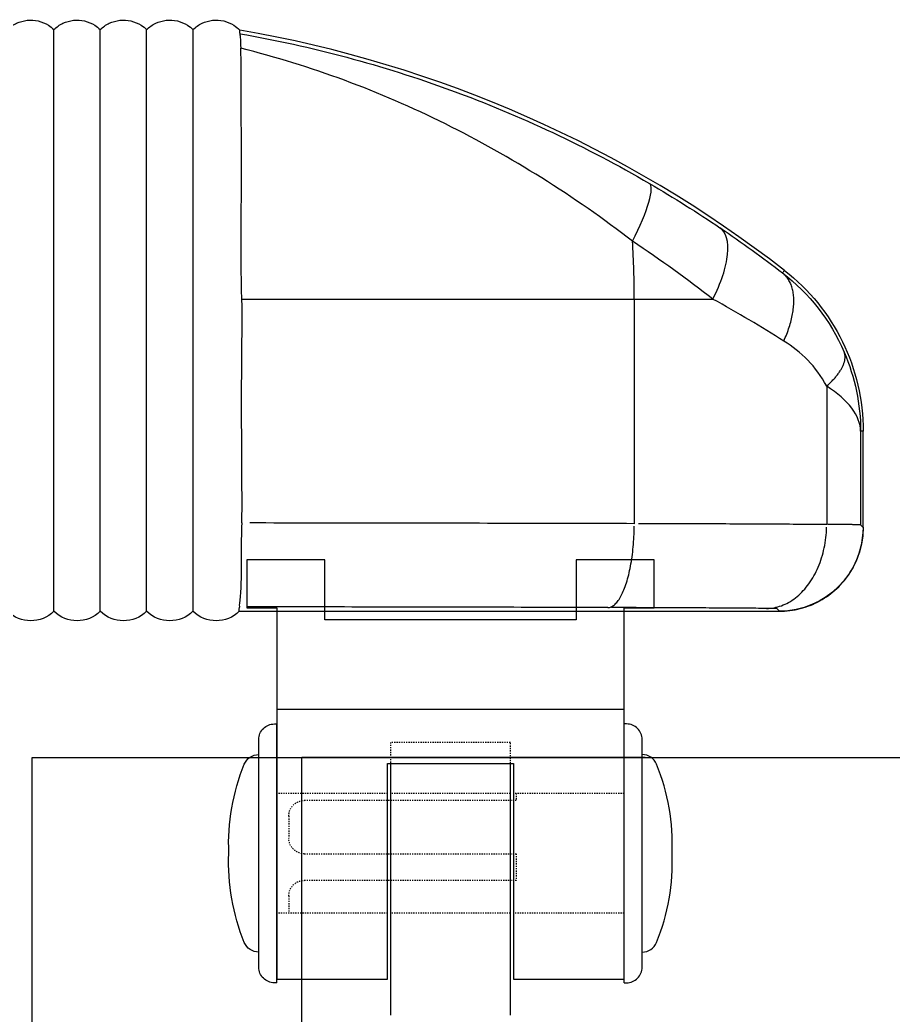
# Model space of a CAD drawing. Header units: millimetres. Extents: x -105683 to 94728, y -31127 to 151123.
# Drawn here: x 66324 to 66396.9, y -1806.5 to -1723.4 of the extents above; entities that cross this region are included whole.
import ezdxf

# ---------------------------------------------------------------- set-up
doc = ezdxf.new("R2010")
doc.units = ezdxf.units.MM
doc.linetypes.add('xr_plan$0$AXR-B3F$0$HIDDEN', pattern=[0.375, 0.25, -0.125])
doc.layers.add('e-plan', color=9, linetype='Continuous')

# ---------------------------------------------------------------- blocks, each defined once
blk = doc.blocks.new('xr_plan$0$AXR-B3F$0$A$C4A476E5C')
at = {"layer": 'e-plan'}
for points in [[(20.248, 16, 0.306902), (19.43, 17.207, 0.108318), (12, 18.5, 0.10812), (4.57, 17.207, 0.306686), (3.752, 16)], [(22.8, 14.5), (22.8, 14.7, 0.414214), (21.5, 16), (2.5, 16, 0.414214), (1.2, 14.7), (1.2, 14.5)], [(22.8, -14.5), (22.8, -14.7, -0.414214), (21.5, -16), (2.5, -16, -0.414214), (1.2, -14.7), (1.2, -14.5)], [(20.248, -16, -0.306902), (19.43, -17.207, -0.108318), (12, -18.5, -0.10812), (4.57, -17.207, -0.306686), (3.752, -16)]]:
    blk.add_lwpolyline(points, format="xyb", dxfattribs=at)
for points in [[(-8.5, 14.5), (22.5, 14.5), (22.5, 5.25), (4.5, 5.25), (4.5, -5.25), (22.5, -5.25), (22.5, -14.5), (-8.5, -14.5), (-8.5, -17), (-12.5, -17), (-12.5, -10.5), (-7.5, -10.5), (-7.5, 0), (-7.5, 10.5), (-12.5, 10.5), (-12.5, 17), (-8.5, 17), (-8.5, 14.5), (-8.5, 17)], [(0, -14.5), (0, 14.5)], [(22.8, 14.5), (1.2, 14.5)], [(4.5, 5), (25.5, 5)], [(25.5, -5), (4.5, -5)], [(22.8, -14.5), (1.2, -14.5)]]:
    blk.add_lwpolyline(points, dxfattribs=at)
at = {"layer": 'e-plan', "linetype": 'xr_plan$0$AXR-B3F$0$HIDDEN', "ltscale": 0.08}
for points in [[(7.006, 5.25), (7.006, 14.5)], [(17, 5.25), (17, 14.5)], [(4.5, -5), (2.736, -5), (2.736, 5), (4.5, 5)], [(7, -5), (7, 5)], [(17, -5), (17, 5)], [(7.006, -14.5), (7.006, -5.25)], [(17, -14.5), (17, -5.25)]]:
    blk.add_lwpolyline(points, dxfattribs=at)
blk.add_lwpolyline([(7, -5.5), (7.595, -5.5), (7.595, 12.2, -0.414214), (8.895, 13.5), (10.731, 13.5, -0.414214), (12.031, 12.2), (12.031, -5.5), (14.26, -5.5), (14.26, 12.2, -0.414214), (15.56, 13.5), (17, 13.5)], format="xyb", dxfattribs=at)
blk = doc.blocks.new('Xref-지하1층')
at = {"layer": 'e-plan', "linetype": 'Continuous'}
for p, q in [((69900.257, 10158.261), (69900.257, 10139.512)), ((69916.318, 10150.996), (69916.318, 10139.439)), ((69919.153, 10147.22), (69919.153, 10139.421)), ((69919.371, 10139.204), (69919.371, 10147.22)), ((69919.153, 10139.421), (69919.371, 10139.204)), ((69867.286, 10132.204), (69912.371, 10132.204)), ((69912.371, 10132.204), (69912.154, 10132.422))]:
    blk.add_line(p, q, dxfattribs=at)
at = {"layer": 'e-plan'}
for p, q in [((69850, 10120), (71300, 10120)), ((69850, 7320), (69850, 10120)), ((69850, 7320), (69850, 10120)), ((69872.5, 7320), (69872.5, 10120)), ((69901.173, 10120), (69872.5, 10120)), ((69872.5, 7320), (69872.5, 10120))]:
    blk.add_line(p, q, dxfattribs=at)
at = {"layer": 'e-plan', "linetype": 'Continuous'}
for points in [[(69912.736, 10154.758, 0), (69912.802, 10154.902, 0), (69912.865, 10155.047, 0), (69912.926, 10155.191, 0), (69912.985, 10155.335, 0), (69913.04, 10155.479, 0), (69913.094, 10155.622, 0), (69913.144, 10155.765, 0), (69913.192, 10155.907, 0), (69913.237, 10156.049, 0), (69913.28, 10156.19, 0), (69913.319, 10156.33, 0), (69913.356, 10156.469, 0), (69913.39, 10156.607, 0), (69913.421, 10156.745, 0), (69913.45, 10156.881, 0), (69913.475, 10157.016, 0), (69913.498, 10157.15, 0), (69913.518, 10157.282, 0), (69913.534, 10157.414, 0), (69913.548, 10157.543, 0), (69913.56, 10157.671, 0), (69913.568, 10157.798, 0), (69913.573, 10157.923, 0), (69913.575, 10158.046, 0), (69913.575, 10158.168, 0), (69913.571, 10158.287, 0), (69913.564, 10158.405, 0), (69913.555, 10158.52, 0), (69913.543, 10158.634, 0), (69913.528, 10158.745, 0), (69913.509, 10158.855, 0), (69913.488, 10158.962, 0), (69913.465, 10159.066, 0), (69913.438, 10159.169, 0), (69913.408, 10159.269, 0), (69913.376, 10159.366, 0), (69913.34, 10159.461, 0), (69913.302, 10159.554, 0), (69913.262, 10159.644, 0), (69913.218, 10159.731, 0), (69913.172, 10159.815, 0), (69913.123, 10159.897, 0), (69913.071, 10159.976, 0), (69913.017, 10160.052, 0), (69912.96, 10160.125, 0), (69912.9, 10160.195, 0), (69912.838, 10160.262, 0), (69912.773, 10160.326, 0), (69912.706, 10160.387, 0)], [(69916.318, 10150.996, 0), (69916.389, 10151.06, 0), (69916.459, 10151.125, 0), (69916.527, 10151.189, 0), (69916.594, 10151.253, 0), (69916.659, 10151.317, 0), (69916.723, 10151.381, 0), (69916.785, 10151.445, 0), (69916.845, 10151.508, 0), (69916.904, 10151.572, 0), (69916.961, 10151.635, 0), (69917.017, 10151.698, 0), (69917.071, 10151.761, 0), (69917.123, 10151.824, 0), (69917.174, 10151.887, 0), (69917.222, 10151.949, 0), (69917.269, 10152.011, 0), (69917.315, 10152.073, 0), (69917.358, 10152.134, 0), (69917.4, 10152.195, 0), (69917.44, 10152.256, 0), (69917.478, 10152.317, 0), (69917.514, 10152.377, 0), (69917.549, 10152.436, 0), (69917.582, 10152.495, 0), (69917.613, 10152.554, 0), (69917.642, 10152.613, 0), (69917.669, 10152.67, 0), (69917.694, 10152.728, 0), (69917.718, 10152.785, 0), (69917.74, 10152.841, 0), (69917.759, 10152.897, 0), (69917.777, 10152.952, 0), (69917.793, 10153.007, 0), (69917.807, 10153.061, 0), (69917.82, 10153.115, 0), (69917.83, 10153.168, 0), (69917.838, 10153.22, 0), (69917.845, 10153.272, 0), (69917.85, 10153.323, 0), (69917.852, 10153.374, 0), (69917.853, 10153.423, 0), (69917.852, 10153.473, 0), (69917.849, 10153.521, 0), (69917.844, 10153.569, 0), (69917.837, 10153.615, 0), (69917.828, 10153.662, 0), (69917.818, 10153.707, 0), (69917.805, 10153.752, 0), (69917.791, 10153.796, 0)], [(69900.257, 10139.512, 0), (69899.619, 10139.514, 0), (69898.979, 10139.515, 0), (69898.339, 10139.517, 0), (69897.698, 10139.519, 0), (69897.057, 10139.52, 0), (69896.414, 10139.522, 0), (69895.771, 10139.524, 0), (69895.126, 10139.525, 0), (69894.481, 10139.527, 0), (69893.836, 10139.528, 0), (69893.189, 10139.53, 0), (69892.542, 10139.531, 0), (69891.894, 10139.533, 0), (69891.245, 10139.534, 0), (69890.595, 10139.536, 0), (69889.945, 10139.537, 0), (69889.294, 10139.539, 0), (69888.642, 10139.54, 0), (69887.99, 10139.541, 0), (69887.337, 10139.543, 0), (69886.683, 10139.544, 0), (69886.029, 10139.545, 0), (69885.374, 10139.547, 0), (69884.718, 10139.548, 0), (69884.062, 10139.549, 0), (69883.405, 10139.55, 0), (69882.748, 10139.551, 0), (69882.09, 10139.553, 0), (69881.431, 10139.554, 0), (69880.772, 10139.555, 0), (69880.112, 10139.556, 0), (69879.452, 10139.557, 0), (69878.791, 10139.558, 0), (69878.13, 10139.559, 0), (69877.468, 10139.56, 0), (69876.806, 10139.561, 0), (69876.143, 10139.562, 0), (69875.48, 10139.563, 0), (69874.816, 10139.564, 0), (69874.152, 10139.564, 0), (69873.488, 10139.565, 0), (69872.823, 10139.566, 0), (69872.158, 10139.567, 0), (69871.492, 10139.568, 0), (69870.826, 10139.568, 0), (69870.159, 10139.569, 0), (69869.493, 10139.57, 0), (69868.825, 10139.57, 0), (69868.158, 10139.571, 0)], [(69898.053, 10132.512, 0), (69898.121, 10132.517, 0), (69898.19, 10132.529, 0), (69898.259, 10132.548, 0), (69898.327, 10132.574, 0), (69898.396, 10132.606, 0), (69898.463, 10132.646, 0), (69898.531, 10132.692, 0), (69898.598, 10132.744, 0), (69898.664, 10132.803, 0), (69898.73, 10132.869, 0), (69898.796, 10132.941, 0), (69898.86, 10133.02, 0), (69898.924, 10133.105, 0), (69898.987, 10133.196, 0), (69899.049, 10133.293, 0), (69899.109, 10133.397, 0), (69899.169, 10133.506, 0), (69899.228, 10133.622, 0), (69899.286, 10133.743, 0), (69899.342, 10133.869, 0), (69899.398, 10134.002, 0), (69899.452, 10134.139, 0), (69899.504, 10134.282, 0), (69899.555, 10134.43, 0), (69899.605, 10134.583, 0), (69899.653, 10134.74, 0), (69899.7, 10134.903, 0), (69899.745, 10135.07, 0), (69899.788, 10135.241, 0), (69899.83, 10135.416, 0), (69899.869, 10135.596, 0), (69899.908, 10135.779, 0), (69899.944, 10135.966, 0), (69899.978, 10136.156, 0), (69900.011, 10136.35, 0), (69900.042, 10136.546, 0), (69900.07, 10136.746, 0), (69900.097, 10136.948, 0), (69900.122, 10137.153, 0), (69900.145, 10137.36, 0), (69900.165, 10137.569, 0), (69900.184, 10137.78, 0), (69900.2, 10137.993, 0), (69900.215, 10138.207, 0), (69900.227, 10138.423, 0), (69900.237, 10138.639, 0), (69900.246, 10138.857, 0), (69900.252, 10139.075, 0), (69900.255, 10139.293, 0)], [(69916.318, 10139.439, 0), (69916.05, 10139.441, 0), (69915.779, 10139.443, 0), (69915.505, 10139.445, 0), (69915.23, 10139.447, 0), (69914.951, 10139.449, 0), (69914.67, 10139.451, 0), (69914.387, 10139.453, 0), (69914.101, 10139.455, 0), (69913.812, 10139.456, 0), (69913.522, 10139.458, 0), (69913.228, 10139.46, 0), (69912.933, 10139.462, 0), (69912.635, 10139.464, 0), (69912.335, 10139.465, 0), (69912.033, 10139.467, 0), (69911.728, 10139.469, 0), (69911.422, 10139.47, 0), (69911.113, 10139.472, 0), (69910.802, 10139.473, 0), (69910.488, 10139.475, 0), (69910.173, 10139.477, 0), (69909.856, 10139.478, 0), (69909.537, 10139.48, 0), (69909.215, 10139.481, 0), (69908.892, 10139.483, 0), (69908.567, 10139.484, 0), (69908.239, 10139.486, 0), (69907.91, 10139.487, 0), (69907.579, 10139.488, 0), (69907.247, 10139.49, 0), (69906.912, 10139.491, 0), (69906.576, 10139.492, 0), (69906.238, 10139.494, 0), (69905.898, 10139.495, 0), (69905.557, 10139.496, 0), (69905.214, 10139.497, 0), (69904.869, 10139.499, 0), (69904.523, 10139.5, 0), (69904.175, 10139.501, 0), (69903.826, 10139.502, 0), (69903.475, 10139.503, 0), (69903.123, 10139.504, 0), (69902.769, 10139.505, 0), (69902.414, 10139.506, 0), (69902.058, 10139.507, 0), (69901.7, 10139.508, 0), (69901.341, 10139.509, 0), (69900.981, 10139.51, 0), (69900.62, 10139.511, 0)], [(69911.303, 10132.44, 0), (69911.46, 10132.445, 0), (69911.617, 10132.456, 0), (69911.773, 10132.475, 0), (69911.929, 10132.5, 0), (69912.085, 10132.532, 0), (69912.239, 10132.571, 0), (69912.393, 10132.616, 0), (69912.545, 10132.669, 0), (69912.697, 10132.727, 0), (69912.847, 10132.793, 0), (69912.995, 10132.865, 0), (69913.142, 10132.943, 0), (69913.287, 10133.028, 0), (69913.431, 10133.119, 0), (69913.572, 10133.216, 0), (69913.71, 10133.319, 0), (69913.847, 10133.429, 0), (69913.981, 10133.544, 0), (69914.112, 10133.665, 0), (69914.241, 10133.792, 0), (69914.367, 10133.924, 0), (69914.489, 10134.061, 0), (69914.609, 10134.204, 0), (69914.725, 10134.352, 0), (69914.838, 10134.505, 0), (69914.948, 10134.663, 0), (69915.054, 10134.825, 0), (69915.156, 10134.992, 0), (69915.255, 10135.163, 0), (69915.35, 10135.339, 0), (69915.44, 10135.518, 0), (69915.527, 10135.702, 0), (69915.609, 10135.889, 0), (69915.688, 10136.079, 0), (69915.762, 10136.273, 0), (69915.831, 10136.47, 0), (69915.897, 10136.67, 0), (69915.957, 10136.872, 0), (69916.014, 10137.077, 0), (69916.065, 10137.285, 0), (69916.112, 10137.494, 0), (69916.154, 10137.705, 0), (69916.192, 10137.918, 0), (69916.224, 10138.133, 0), (69916.252, 10138.349, 0), (69916.275, 10138.566, 0), (69916.293, 10138.783, 0), (69916.306, 10139.002, 0), (69916.315, 10139.22, 0)], [(69912.371, 10132.204, 0), (69912.591, 10132.208, 0), (69912.81, 10132.218, 0), (69913.03, 10132.235, 0), (69913.248, 10132.26, 0), (69913.466, 10132.291, 0), (69913.683, 10132.328, 0), (69913.898, 10132.373, 0), (69914.112, 10132.424, 0), (69914.324, 10132.482, 0), (69914.534, 10132.547, 0), (69914.742, 10132.618, 0), (69914.948, 10132.696, 0), (69915.151, 10132.78, 0), (69915.351, 10132.871, 0), (69915.549, 10132.967, 0), (69915.743, 10133.07, 0), (69915.934, 10133.179, 0), (69916.122, 10133.294, 0), (69916.305, 10133.415, 0), (69916.485, 10133.541, 0), (69916.661, 10133.673, 0), (69916.833, 10133.811, 0), (69917, 10133.953, 0), (69917.163, 10134.101, 0), (69917.321, 10134.254, 0), (69917.474, 10134.412, 0), (69917.622, 10134.575, 0), (69917.764, 10134.742, 0), (69917.902, 10134.914, 0), (69918.034, 10135.09, 0), (69918.16, 10135.27, 0), (69918.281, 10135.453, 0), (69918.396, 10135.641, 0), (69918.505, 10135.832, 0), (69918.608, 10136.026, 0), (69918.704, 10136.224, 0), (69918.795, 10136.424, 0), (69918.879, 10136.627, 0), (69918.957, 10136.833, 0), (69919.028, 10137.041, 0), (69919.093, 10137.251, 0), (69919.151, 10137.463, 0), (69919.202, 10137.677, 0), (69919.247, 10137.892, 0), (69919.284, 10138.109, 0), (69919.315, 10138.327, 0), (69919.34, 10138.545, 0), (69919.357, 10138.765, 0), (69919.367, 10138.984, 0)], [(69919.153, 10139.421, 0), (69919.151, 10139.422, 0), (69919.146, 10139.422, 0), (69919.139, 10139.423, 0), (69919.129, 10139.423, 0), (69919.117, 10139.423, 0), (69919.103, 10139.424, 0), (69919.087, 10139.424, 0), (69919.068, 10139.425, 0), (69919.047, 10139.425, 0), (69919.024, 10139.425, 0), (69918.998, 10139.426, 0), (69918.97, 10139.426, 0), (69918.94, 10139.427, 0), (69918.907, 10139.427, 0), (69918.872, 10139.427, 0), (69918.835, 10139.428, 0), (69918.796, 10139.428, 0), (69918.754, 10139.429, 0), (69918.711, 10139.429, 0), (69918.664, 10139.429, 0), (69918.616, 10139.43, 0), (69918.566, 10139.43, 0), (69918.513, 10139.43, 0), (69918.458, 10139.431, 0), (69918.401, 10139.431, 0), (69918.342, 10139.432, 0), (69918.281, 10139.432, 0), (69918.217, 10139.432, 0), (69918.152, 10139.433, 0), (69918.084, 10139.433, 0), (69918.014, 10139.433, 0), (69917.942, 10139.434, 0), (69917.869, 10139.434, 0), (69917.793, 10139.434, 0), (69917.715, 10139.435, 0), (69917.635, 10139.435, 0), (69917.553, 10139.435, 0), (69917.469, 10139.436, 0), (69917.383, 10139.436, 0), (69917.296, 10139.436, 0), (69917.206, 10139.437, 0), (69917.115, 10139.437, 0), (69917.021, 10139.437, 0), (69916.926, 10139.438, 0), (69916.829, 10139.438, 0), (69916.731, 10139.438, 0), (69916.63, 10139.439, 0), (69916.528, 10139.439, 0), (69916.424, 10139.439, 0)], [(69898.053, 10132.512, 0), (69897.454, 10132.514, 0), (69896.854, 10132.516, 0), (69896.253, 10132.517, 0), (69895.652, 10132.519, 0), (69895.05, 10132.521, 0), (69894.447, 10132.522, 0), (69893.843, 10132.524, 0), (69893.238, 10132.525, 0), (69892.633, 10132.527, 0), (69892.027, 10132.528, 0), (69891.421, 10132.53, 0), (69890.813, 10132.531, 0), (69890.205, 10132.533, 0), (69889.596, 10132.534, 0), (69888.987, 10132.536, 0), (69888.377, 10132.537, 0), (69887.766, 10132.539, 0), (69887.155, 10132.54, 0), (69886.543, 10132.541, 0), (69885.93, 10132.543, 0), (69885.317, 10132.544, 0), (69884.703, 10132.545, 0), (69884.089, 10132.546, 0), (69883.474, 10132.548, 0), (69882.858, 10132.549, 0), (69882.242, 10132.55, 0), (69881.625, 10132.551, 0), (69881.008, 10132.552, 0), (69880.39, 10132.553, 0), (69879.772, 10132.554, 0), (69879.153, 10132.555, 0), (69878.534, 10132.556, 0), (69877.914, 10132.558, 0), (69877.294, 10132.559, 0), (69876.673, 10132.559, 0), (69876.052, 10132.56, 0), (69875.43, 10132.561, 0), (69874.808, 10132.562, 0), (69874.186, 10132.563, 0), (69873.563, 10132.564, 0), (69872.94, 10132.565, 0), (69872.316, 10132.566, 0), (69871.692, 10132.566, 0), (69871.068, 10132.567, 0), (69870.443, 10132.568, 0), (69869.818, 10132.569, 0), (69869.192, 10132.569, 0), (69868.566, 10132.57, 0), (69867.94, 10132.571, 0)], [(69911.303, 10132.44, 0), (69911.082, 10132.442, 0), (69910.858, 10132.444, 0), (69910.633, 10132.446, 0), (69910.405, 10132.448, 0), (69910.175, 10132.449, 0), (69909.943, 10132.451, 0), (69909.709, 10132.453, 0), (69909.474, 10132.455, 0), (69909.236, 10132.457, 0), (69908.996, 10132.459, 0), (69908.754, 10132.46, 0), (69908.51, 10132.462, 0), (69908.265, 10132.464, 0), (69908.017, 10132.466, 0), (69907.768, 10132.467, 0), (69907.516, 10132.469, 0), (69907.263, 10132.471, 0), (69907.009, 10132.472, 0), (69906.752, 10132.474, 0), (69906.494, 10132.475, 0), (69906.233, 10132.477, 0), (69905.972, 10132.478, 0), (69905.708, 10132.48, 0), (69905.443, 10132.481, 0), (69905.176, 10132.483, 0), (69904.908, 10132.484, 0), (69904.638, 10132.486, 0), (69904.367, 10132.487, 0), (69904.094, 10132.489, 0), (69903.819, 10132.49, 0), (69903.543, 10132.491, 0), (69903.266, 10132.493, 0), (69902.987, 10132.494, 0), (69902.706, 10132.495, 0), (69902.425, 10132.496, 0), (69902.142, 10132.498, 0), (69901.857, 10132.499, 0), (69901.572, 10132.5, 0), (69901.285, 10132.501, 0), (69900.997, 10132.502, 0), (69900.707, 10132.503, 0), (69900.417, 10132.504, 0), (69900.125, 10132.506, 0), (69899.832, 10132.507, 0), (69899.538, 10132.508, 0), (69899.243, 10132.509, 0), (69898.947, 10132.509, 0), (69898.65, 10132.51, 0), (69898.352, 10132.511, 0)], [(69912.154, 10132.422, 0), (69912.153, 10132.422, 0), (69912.151, 10132.423, 0), (69912.149, 10132.423, 0), (69912.146, 10132.423, 0), (69912.143, 10132.424, 0), (69912.139, 10132.424, 0), (69912.134, 10132.425, 0), (69912.128, 10132.425, 0), (69912.122, 10132.425, 0), (69912.115, 10132.426, 0), (69912.107, 10132.426, 0), (69912.099, 10132.426, 0), (69912.089, 10132.427, 0), (69912.08, 10132.427, 0), (69912.069, 10132.428, 0), (69912.058, 10132.428, 0), (69912.046, 10132.428, 0), (69912.034, 10132.429, 0), (69912.021, 10132.429, 0), (69912.007, 10132.43, 0), (69911.992, 10132.43, 0), (69911.977, 10132.43, 0), (69911.961, 10132.431, 0), (69911.945, 10132.431, 0), (69911.928, 10132.431, 0), (69911.91, 10132.432, 0), (69911.892, 10132.432, 0), (69911.873, 10132.433, 0), (69911.853, 10132.433, 0), (69911.833, 10132.433, 0), (69911.812, 10132.434, 0), (69911.79, 10132.434, 0), (69911.768, 10132.434, 0), (69911.745, 10132.435, 0), (69911.722, 10132.435, 0), (69911.698, 10132.435, 0), (69911.673, 10132.436, 0), (69911.648, 10132.436, 0), (69911.623, 10132.436, 0), (69911.596, 10132.437, 0), (69911.569, 10132.437, 0), (69911.542, 10132.437, 0), (69911.514, 10132.438, 0), (69911.485, 10132.438, 0), (69911.456, 10132.438, 0), (69911.427, 10132.439, 0), (69911.397, 10132.439, 0), (69911.366, 10132.439, 0), (69911.335, 10132.439, 0)]]:
    blk.add_polyline3d(points, dxfattribs=at)
blk.add_arc((69849.871, 10079.584), 102.62, 52.1807, 80.21032, dxfattribs=at)
at = {"layer": 'e-plan', "linetype": 'Continuous', "extrusion": (-1e-16, 2.22045e-32, -1)}
for centre, radius, start, end in [((-69902.371, 10147.22), 17, 127.8193, 180), ((-69849.871, 10134.158), 2.75, 225.28052, 314.71948), ((-69853.741, 10134.158), 2.75, 225.28052, 314.71948), ((-69857.611, 10134.158), 2.75, 225.28052, 314.71948), ((-69861.481, 10134.158), 2.75, 225.28052, 314.71948), ((-69865.351, 10134.158), 2.75, 225.28052, 314.71948)]:
    blk.add_arc(centre, radius, start, end, dxfattribs=at)
at = {"layer": 'e-plan', "linetype": 'Continuous', "extrusion": (0.008726, -0.008726, -0.999924)}
blk.add_arc((-69909.708, 10144.142, 520.894), 7, 180, 269.99564, dxfattribs=at)
at = {"layer": 'e-plan', "linetype": 'Continuous'}
for points, knots in [([(69847.936, 10180.744), (69848.154, 10180.961), (69848.413, 10181.142), (69848.692, 10181.274), (69848.97, 10181.406), (69849.274, 10181.492), (69849.58, 10181.525), (69849.886, 10181.557), (69850.202, 10181.537), (69850.502, 10181.467), (69850.801, 10181.396), (69851.093, 10181.273), (69851.352, 10181.107), (69851.515, 10181.002), (69851.668, 10180.88), (69851.806, 10180.744)], [0, 0, 0, 0, 0.216293, 0.216293, 0.216293, 0.432586, 0.432586, 0.432586, 0.648879, 0.648879, 0.648879, 0.865171, 0.865171, 0.865171, 1, 1, 1, 1]), ([(69851.806, 10180.744), (69852.024, 10180.961), (69852.283, 10181.142), (69852.562, 10181.274), (69852.84, 10181.406), (69853.144, 10181.492), (69853.45, 10181.525), (69853.756, 10181.557), (69854.072, 10181.537), (69854.372, 10181.467), (69854.671, 10181.396), (69854.963, 10181.273), (69855.222, 10181.107), (69855.385, 10181.002), (69855.538, 10180.88), (69855.676, 10180.744)], [0, 0, 0, 0, 0.216293, 0.216293, 0.216293, 0.432586, 0.432586, 0.432586, 0.648879, 0.648879, 0.648879, 0.865171, 0.865171, 0.865171, 1, 1, 1, 1]), ([(69855.676, 10180.744), (69855.894, 10180.961), (69856.153, 10181.142), (69856.432, 10181.274), (69856.71, 10181.406), (69857.014, 10181.492), (69857.32, 10181.525), (69857.626, 10181.557), (69857.942, 10181.537), (69858.242, 10181.467), (69858.541, 10181.396), (69858.833, 10181.273), (69859.092, 10181.107), (69859.255, 10181.002), (69859.408, 10180.88), (69859.546, 10180.744)], [0, 0, 0, 0, 0.216293, 0.216293, 0.216293, 0.432586, 0.432586, 0.432586, 0.648879, 0.648879, 0.648879, 0.865171, 0.865171, 0.865171, 1, 1, 1, 1]), ([(69859.546, 10180.744), (69859.764, 10180.961), (69860.023, 10181.142), (69860.302, 10181.274), (69860.58, 10181.406), (69860.884, 10181.492), (69861.19, 10181.525), (69861.496, 10181.557), (69861.812, 10181.537), (69862.112, 10181.467), (69862.411, 10181.396), (69862.703, 10181.273), (69862.962, 10181.107), (69863.125, 10181.002), (69863.278, 10180.88), (69863.416, 10180.744)], [0, 0, 0, 0, 0.216293, 0.216293, 0.216293, 0.432586, 0.432586, 0.432586, 0.648879, 0.648879, 0.648879, 0.865171, 0.865171, 0.865171, 1, 1, 1, 1]), ([(69863.416, 10180.744), (69863.634, 10180.961), (69863.893, 10181.142), (69864.172, 10181.274), (69864.45, 10181.406), (69864.754, 10181.492), (69865.06, 10181.525), (69865.366, 10181.557), (69865.682, 10181.537), (69865.982, 10181.467), (69866.281, 10181.396), (69866.573, 10181.273), (69866.832, 10181.107), (69867.009, 10180.994), (69867.173, 10180.86), (69867.319, 10180.71)], [0, 0, 0, 0, 0.213706, 0.213706, 0.213706, 0.427411, 0.427411, 0.427411, 0.641117, 0.641117, 0.641117, 0.854822, 0.854822, 0.854822, 1, 1, 1, 1]), ([(69851.806, 10132.204), (69851.806, 10132.302), (69851.806, 10132.441), (69851.806, 10132.507), (69851.806, 10132.531), (69851.806, 10132.467), (69851.806, 10133.371), (69851.806, 10136.257), (69851.806, 10139.028), (69851.806, 10141.844), (69851.806, 10146.757), (69851.806, 10152.378), (69851.806, 10157.998), (69851.806, 10163.614), (69851.806, 10170.381), (69851.806, 10175.405), (69851.806, 10178.126), (69851.806, 10179.147), (69851.806, 10179.824), (69851.806, 10180.308), (69851.806, 10180.509), (69851.806, 10180.477), (69851.806, 10180.504), (69851.806, 10180.533), (69851.806, 10180.623), (69851.806, 10180.695), (69851.806, 10180.744)], [0, 0, 0, 0, 0.25, 0.28125, 0.296875, 0.3125, 0.34375, 0.375, 0.390625, 0.40625, 0.4375, 0.5, 0.53125, 0.5625, 0.625, 0.6875, 0.703125, 0.71875, 0.726563, 0.734375, 0.75, 0.765625, 0.78125, 0.8125, 0.875, 1, 1, 1, 1]), ([(69855.676, 10132.204), (69855.676, 10132.302), (69855.676, 10132.441), (69855.676, 10132.507), (69855.676, 10132.531), (69855.676, 10132.467), (69855.676, 10133.371), (69855.676, 10136.257), (69855.676, 10139.028), (69855.676, 10141.844), (69855.676, 10146.757), (69855.676, 10152.378), (69855.676, 10157.998), (69855.676, 10163.614), (69855.676, 10170.381), (69855.676, 10175.405), (69855.676, 10178.126), (69855.676, 10179.147), (69855.676, 10179.824), (69855.676, 10180.308), (69855.676, 10180.509), (69855.676, 10180.477), (69855.676, 10180.504), (69855.676, 10180.533), (69855.676, 10180.623), (69855.676, 10180.695), (69855.676, 10180.744)], [0, 0, 0, 0, 0.25, 0.28125, 0.296875, 0.3125, 0.34375, 0.375, 0.390625, 0.40625, 0.4375, 0.5, 0.53125, 0.5625, 0.625, 0.6875, 0.703125, 0.71875, 0.726563, 0.734375, 0.75, 0.765625, 0.78125, 0.8125, 0.875, 1, 1, 1, 1]), ([(69859.546, 10132.204), (69859.546, 10132.302), (69859.546, 10132.441), (69859.546, 10132.507), (69859.546, 10132.531), (69859.546, 10132.467), (69859.546, 10133.371), (69859.546, 10136.257), (69859.546, 10139.028), (69859.546, 10141.844), (69859.546, 10146.757), (69859.546, 10152.378), (69859.546, 10157.998), (69859.546, 10163.614), (69859.546, 10170.381), (69859.546, 10175.405), (69859.546, 10178.126), (69859.546, 10179.147), (69859.546, 10179.824), (69859.546, 10180.308), (69859.546, 10180.509), (69859.546, 10180.477), (69859.546, 10180.504), (69859.546, 10180.533), (69859.546, 10180.623), (69859.546, 10180.695), (69859.546, 10180.744)], [0, 0, 0, 0, 0.25, 0.28125, 0.296875, 0.3125, 0.34375, 0.375, 0.390625, 0.40625, 0.4375, 0.5, 0.53125, 0.5625, 0.625, 0.6875, 0.703125, 0.71875, 0.726563, 0.734375, 0.75, 0.765625, 0.78125, 0.8125, 0.875, 1, 1, 1, 1]), ([(69863.416, 10180.744), (69863.416, 10180.695), (69863.416, 10180.623), (69863.416, 10180.533), (69863.416, 10180.504), (69863.416, 10180.477), (69863.416, 10180.509), (69863.416, 10180.308), (69863.416, 10179.824), (69863.416, 10179.147), (69863.416, 10178.126), (69863.416, 10175.405), (69863.416, 10170.381), (69863.416, 10163.614), (69863.416, 10157.998), (69863.416, 10152.378), (69863.416, 10146.757), (69863.416, 10141.844), (69863.416, 10139.028), (69863.416, 10136.257), (69863.416, 10133.371), (69863.416, 10132.467), (69863.416, 10132.531), (69863.416, 10132.507), (69863.416, 10132.441), (69863.416, 10132.302), (69863.416, 10132.204)], [0, 0, 0, 0, 0.125, 0.1875, 0.21875, 0.234375, 0.25, 0.265625, 0.273438, 0.28125, 0.296875, 0.3125, 0.375, 0.4375, 0.46875, 0.5, 0.5625, 0.59375, 0.609375, 0.625, 0.65625, 0.6875, 0.703125, 0.71875, 0.75, 1, 1, 1, 1]), ([(69867.342, 10180.408), (69867.311, 10180.407), (69867.348, 10180.292), (69867.388, 10179.875), (69867.38, 10179.576), (69867.403, 10179.188)], [0, 0, 0, 0, 0.5, 0.5, 1, 1, 1, 1]), ([(69867.342, 10180.408), (69867.403, 10180.41), (69867.336, 10180.434), (69867.334, 10180.459), (69867.33, 10180.472), (69867.321, 10180.511), (69867.322, 10180.536), (69867.322, 10180.61), (69867.32, 10180.66), (69867.319, 10180.71)], [0, 0, 0, 0, 0.125, 0.125, 0.25, 0.25, 0.5, 0.5, 1, 1, 1, 1]), ([(69867.342, 10180.408), (69873.331, 10179.362), (69879.223, 10177.786), (69890.755, 10173.566), (69896.267, 10170.969), (69901.519, 10167.909)], [0, 0, 0, 0, 0.5, 0.5, 1, 1, 1, 1]), ([(69867.499, 10158.261), (69867.378, 10162.429), (69867.48, 10166.529), (69867.46, 10171.98), (69867.445, 10173.678), (69867.424, 10176.698), (69867.471, 10178.049), (69867.403, 10179.188)], [0, 0, 0, 0, 0.5, 0.5, 0.75, 0.75, 1, 1, 1, 1]), ([(69900.109, 10163.078), (69897.698, 10164.939), (69895.138, 10166.741), (69889.924, 10169.997), (69887.247, 10171.507), (69878.962, 10175.615), (69873.258, 10177.735), (69867.403, 10179.188)], [0, 0, 0, 0, 0.25, 0.25, 0.5, 0.5, 1, 1, 1, 1]), ([(69900.109, 10163.078), (69900.741, 10164.333), (69901.226, 10165.495), (69901.727, 10167.212), (69901.742, 10167.763), (69901.519, 10167.909)], [0, 0, 0, 0, 0.5, 0.5, 1, 1, 1, 1]), ([(69906.803, 10158.261), (69907.495, 10159.593), (69907.938, 10160.922), (69908.153, 10163.052), (69907.923, 10163.846), (69907.403, 10164.215)], [0, 0, 0, 0, 0.5, 0.5, 1, 1, 1, 1]), ([(69867.49, 10139.572), (69867.556, 10141.129), (69867.486, 10142.687), (69867.485, 10145.801), (69867.481, 10147.359), (69867.476, 10150.474), (69867.478, 10152.031), (69867.509, 10155.146), (69867.542, 10156.703), (69867.496, 10158.261)], [0, 0, 0, 0, 0.25, 0.25, 0.5, 0.5, 0.75, 0.75, 1, 1, 1, 1]), ([(69867.49, 10139.572), (69867.412, 10137.73), (69867.461, 10135.926), (69867.389, 10133.351), (69867.215, 10132.587), (69867.314, 10132.571)], [0, 0, 0, 0, 0.5, 0.5, 1, 1, 1, 1]), ([(69867.286, 10132.204), (69867.286, 10132.266), (69867.276, 10132.327), (69867.277, 10132.418), (69867.28, 10132.449), (69867.293, 10132.495), (69867.3, 10132.51), (69867.307, 10132.533), (69867.305, 10132.541), (69867.319, 10132.556), (69867.361, 10132.564), (69867.314, 10132.571)], [0, 0, 0, 0, 0.5, 0.5, 0.75, 0.75, 0.875, 0.875, 0.9375, 0.9375, 1, 1, 1, 1])]:
    blk.add_open_spline(points, degree=3, knots=knots, dxfattribs=at)
for points in [[(69901.519, 10167.909), (69903.587, 10166.703), (69905.546, 10165.467), (69907.403, 10164.215)], [(69907.404, 10164.214), (69909.248, 10162.97), (69910.991, 10161.709), (69912.637, 10160.445)], [(69900.257, 10158.261), (69900.257, 10159.836), (69900.209, 10161.458), (69900.109, 10163.078)], [(69906.803, 10158.261), (69904.73, 10159.88), (69902.461, 10161.51), (69900.109, 10163.078)], [(69912.795, 10160.649), (69912.742, 10160.581), (69912.689, 10160.513), (69912.637, 10160.445)], [(69912.637, 10160.445), (69914.855, 10158.735), (69916.621, 10156.507), (69917.775, 10153.839)], [(69867.498, 10158.261), (69878.627, 10158.261), (69889.628, 10158.261), (69900.257, 10158.261)], [(69900.257, 10158.261), (69902.518, 10158.261), (69904.71, 10158.261), (69906.801, 10158.261)], [(69912.736, 10154.758), (69910.876, 10155.928), (69908.9, 10157.1), (69906.8, 10158.261)], [(69916.318, 10150.996), (69915.438, 10152.659), (69914.187, 10153.845), (69912.736, 10154.758)], [(69917.775, 10153.839), (69918.69, 10151.721), (69919.147, 10149.463), (69919.153, 10147.22)], [(69919.153, 10147.22), (69919.131, 10148.516), (69918.137, 10149.822), (69916.318, 10150.996)], [(69919.371, 10147.22), (69919.298, 10147.22), (69919.226, 10147.22), (69919.153, 10147.22)]]:
    blk.add_open_spline(points, degree=3, dxfattribs=at)
at = {"layer": 'e-plan', "xscale": -1, "rotation": 90}
blk.add_blockref('xr_plan$0$AXR-B3F$0$A$C4A476E5C', (69884.91, 10124), dxfattribs=at)

msp = doc.modelspace()

# ---------------------------------------------------------------- block references
at = {"layer": 'e-plan'}
msp.add_blockref('Xref-지하1층', (-3525, -11905), dxfattribs=at)

doc.saveas('drawing.dxf')
